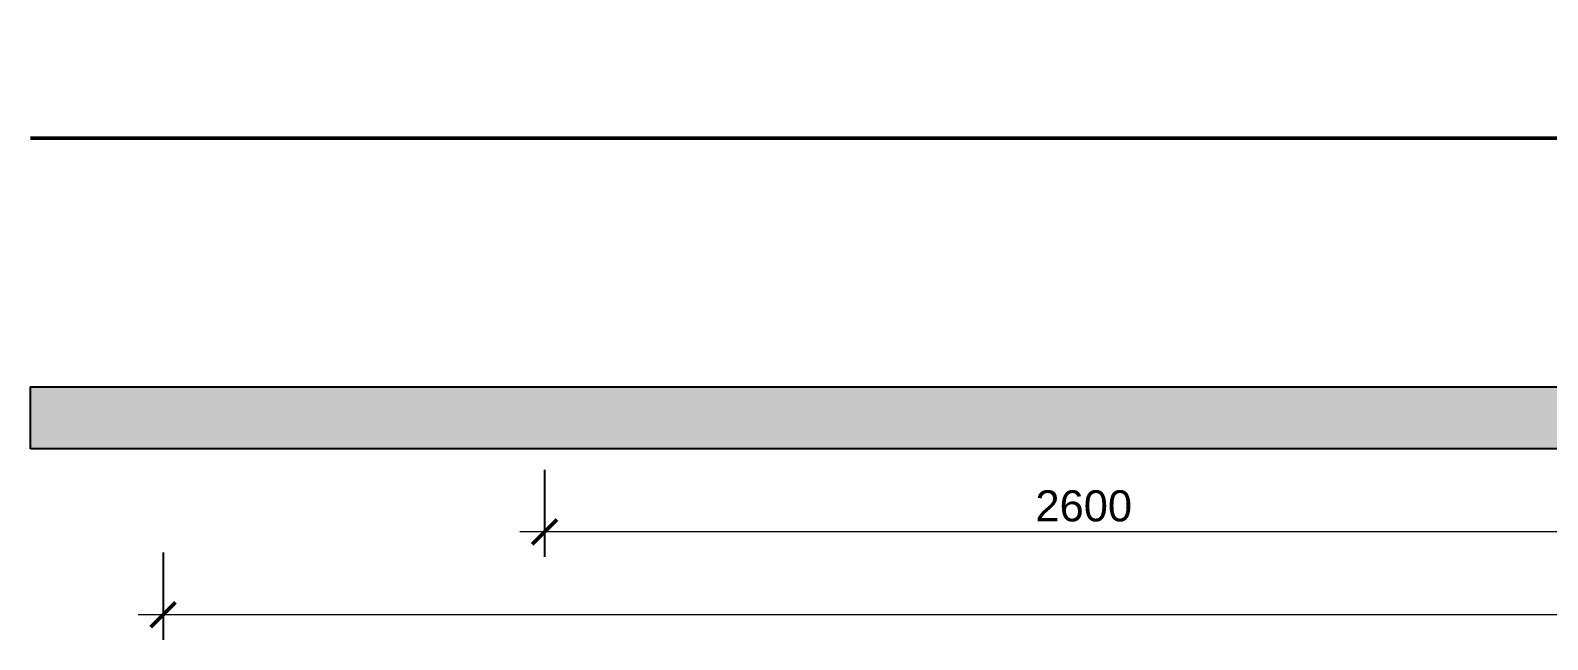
# Model space of a CAD drawing. Header units: millimetres. Extents: x 6321 to 120763, y -355 to 15211.
# Drawn here: x 65082 to 68741, y 261 to 1731 of the extents above; entities that cross this region are included whole.
import ezdxf

# ---------------------------------------------------------------- set-up
doc = ezdxf.new("R2010")
doc.units = ezdxf.units.MM
for name, color, linetype, lineweight in [('_ACM-A-ANNO-DIMS', 2, 'Continuous', 13), ('_ACM-A-ANNO-DIMS @ 30 (2)', 2, 'Continuous', 13), ('_ACM-A-ELVE-THIK', 5, 'Continuous', 50)]:
    doc.layers.add(name, color=color, linetype=linetype, lineweight=lineweight)
doc.layers.add('WALL', color=7, linetype='Continuous')
doc.styles.add('Arial', font='ARIALUNI.ttf')
doc.dimstyles.new('Aec-Arch-M-注释性', dxfattribs={"dimscale": 2, "dimtxt": 2.5, "dimasz": 2, "dimexe": 2, "dimexo": 2, "dimgap": 0.8, "dimtad": 1, "dimdec": 0, "dimrnd": 5, "dimzin": 3, "dimdsep": 46, "dimtxsty": 'Arial', "dimblk": 'WALL TYPE$0$_ArchTick', "dimcen": 2.5, "dimdle": 2, "dimclrd": 256, "dimclrt": 256, "dimazin": 2, "dimtfac": 0.75, "dimtdec": 0, "dimtix": 1, "dimtmove": 2, "dimatfit": 2, "dimfxl": 5, "dimfxlon": 1, "dimtolj": 1, "dimtzin": 0, "dimlwd": -1, "dimarcsym": 0})

# ---------------------------------------------------------------- blocks, each defined once
blk = doc.blocks.new('*U106')
h = blk.add_hatch(color=250)
h.dxf.hatch_style = 1
h.paths.add_polyline_path([(8790.680756169968, -49.99999999999999), (8790.680756169968, 100), (-2401.330357237603, 100), (-2401.330357237603, -49.99999999999999)])
blk.add_lwpolyline([(8790.680756169968, -49.99999999999999), (8790.680756169968, 100), (-2401.330357237603, 100), (-2401.330357237603, -49.99999999999999)], close=True)
blk = doc.blocks.new('WALL TYPE$0$_ArchTick')
at = {"color": 0, "linetype": 'ByBlock', "const_width": 0.15}
blk.add_lwpolyline([(-0.5, -0.5), (0.5, 0.5)], dxfattribs=at)
blk = doc.blocks.new('*D233')
at = {"layer": '_ACM-A-ANNO-DIMS', "color": 0, "lineweight": -2, "transparency": 16777216}
for p, q in [((66322.2926366878, 670.7263406138809), (66322.2926366878, 460.7263406138809)), ((68922.40572594128, 670.7263406138809), (68922.40572594128, 460.7263406138809))]:
    blk.add_line(p, q, dxfattribs=at)
at = {"layer": '_ACM-A-ANNO-DIMS', "transparency": 16777216}
blk.add_line((68982.40572594128, 520.7263406138809), (66262.2926366878, 520.7263406138809), dxfattribs=at)
at = {"layer": 'Defpoints', "color": 0, "transparency": 16777216}
for p in [(66322.2926366878, 1730.726340613921), (68922.40572594128, 1730.726340613961), (66322.2926366878, 520.7263406138809)]:
    blk.add_point(p, dxfattribs=at)
at = {"layer": '_ACM-A-ANNO-DIMS', "transparency": 16777216, "xscale": 60, "yscale": 60, "zscale": 60, "rotation": 180}
blk.add_blockref('WALL TYPE$0$_ArchTick', (66322.2926366878, 520.7263406138809), dxfattribs=at)
at = {"layer": '_ACM-A-ANNO-DIMS', "transparency": 16777216, "xscale": 60, "yscale": 60, "zscale": 60}
blk.add_blockref('WALL TYPE$0$_ArchTick', (68922.40572594128, 520.7263406138809), dxfattribs=at)
at = {"layer": '_ACM-A-ANNO-DIMS', "transparency": 16777216, "insert": (67622.34918131454, 583.0448945020119), "char_height": 75, "attachment_point": 5, "style": 'Arial'}
blk.add_mtext('\\A1;2600', dxfattribs=at)
blk = doc.blocks.new('*D241')
at = {"layer": '_ACM-A-ANNO-DIMS', "color": 0, "lineweight": -2, "transparency": 16777216}
for p, q in [((65402.29263668785, 470.7263406138809), (65402.29263668785, 260.7263406138809)), ((75672.1795474344, 470.7263406138809), (75672.1795474344, 260.7263406138809))]:
    blk.add_line(p, q, dxfattribs=at)
at = {"layer": '_ACM-A-ANNO-DIMS', "transparency": 16777216}
blk.add_line((75732.1795474344, 320.7263406138809), (65342.29263668785, 320.7263406138809), dxfattribs=at)
at = {"layer": 'Defpoints', "color": 0, "transparency": 16777216}
for p in [(65402.29263668785, 1730.726340613906), (75672.1795474344, 1730.72634061964), (65402.29263668785, 320.7263406138809)]:
    blk.add_point(p, dxfattribs=at)
at = {"layer": '_ACM-A-ANNO-DIMS', "transparency": 16777216, "xscale": 60, "yscale": 60, "zscale": 60, "rotation": 180}
blk.add_blockref('WALL TYPE$0$_ArchTick', (65402.29263668785, 320.7263406138809), dxfattribs=at)
at = {"layer": '_ACM-A-ANNO-DIMS', "transparency": 16777216, "xscale": 60, "yscale": 60, "zscale": 60}
blk.add_blockref('WALL TYPE$0$_ArchTick', (75672.1795474344, 320.7263406138809), dxfattribs=at)
at = {"layer": '_ACM-A-ANNO-DIMS', "transparency": 16777216, "insert": (70537.23609206112, 383.0448945020119), "char_height": 75, "attachment_point": 5, "style": 'Arial'}
blk.add_mtext('\\A1;10270', dxfattribs=at)

msp = doc.modelspace()

# ---------------------------------------------------------------- linework, layer by layer
at = {"layer": '_ACM-A-ELVE-THIK'}
msp.add_lwpolyline([(65082.29263668785, 1470.726340613855), (69112.29263668788, 1470.726340613855)], dxfattribs=at)

# ---------------------------------------------------------------- block references
at = {"layer": 'WALL', "xscale": -1}
msp.add_blockref('*U106', (73872.9733928578, 770.7263406138809), dxfattribs=at)

# ---------------------------------------------------------------- dimensions: what is measured, and where the dimension line sits
at = {"layer": '_ACM-A-ANNO-DIMS @ 30 (2)'}
for base, p1, p2, picture, middle in [((65402.29263668785, 320.7263406138809), (75672.1795474344, 1730.72634061964), (65402.29263668785, 1730.726340613906), '*D241', (70537.23609206112, 383.0448945020119)), ((66322.2926366878, 520.7263406138809), (68922.40572594128, 1730.726340613961), (66322.2926366878, 1730.726340613921), '*D233', (67622.34918131454, 583.0448945020119))]:
    dim = msp.add_linear_dim(base=base, p1=p1, p2=p2, dimstyle='Aec-Arch-M-注释性', override={"dimscale": 30, "dimzin": 8, "dimtix": 1, "dimtofl": 1, "dimtmove": 2, "dimatfit": 2}, dxfattribs=at)
    dim.commit()
    dim.dimension.update_dxf_attribs({"geometry": picture, "text_midpoint": middle})

doc.saveas('drawing.dxf')
